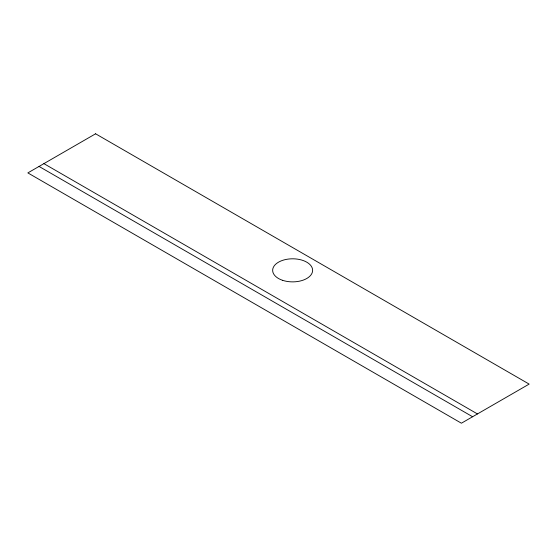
<?xml version="1.0" encoding="UTF-8"?>
<svg xmlns="http://www.w3.org/2000/svg" width="557" height="557" viewBox="0 0 557 557"><rect width="100%" height="100%" fill="white"/><g stroke="black" fill="none" stroke-linecap="round" stroke-linejoin="round"><path stroke-width="0.84" d="M43.906 163.633L477.46 413.942M39.046 166.439L472.601 416.747M95.595 133.791L27.85 172.9L461.405 423.209L529.15 384.1L95.595 133.791M282.643 280.331A19.996 11.544 0 0 0 312.63 270.34A19.996 11.544 0 0 0 282.643 260.342A19.996 11.544 0 0 0 282.643 280.331"/></g></svg>
